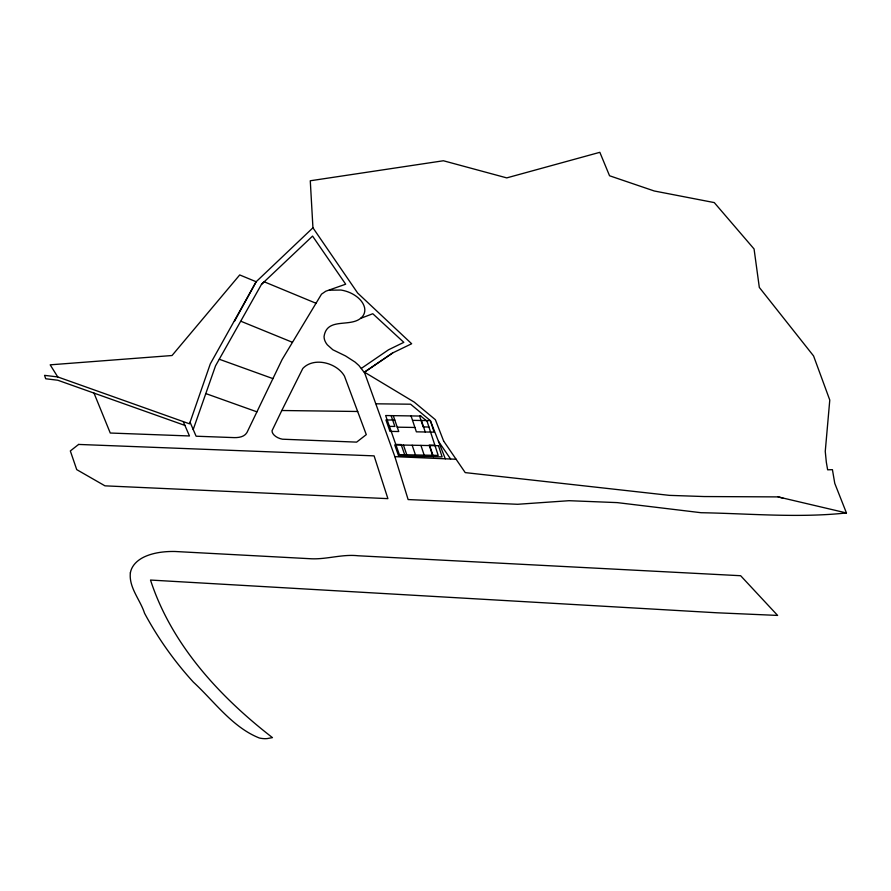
<?xml version="1.0" encoding="UTF-8"?>
<svg xmlns="http://www.w3.org/2000/svg" width="891" height="891" viewBox="0 0 891 891"><rect width="100%" height="100%" fill="white"/><g stroke="black" fill="none" stroke-linecap="round" stroke-linejoin="round"><path stroke-width="1.34" d="M261.486 284.363L312.563 236.093L345.675 284.196L325.761 291.234L321.506 294.164L282.113 359.53L246.941 432.569C244.401 436.891 238.821 437.715 234.233 437.615L196.109 436.211L193.202 429.518L215.522 365.867L261.486 284.363L264.181 281.79L316.015 303.263M281.801 410.506L272.056 430.687A10.703 6.17 15.9 0 0 282.38 439.196L356.634 442.125L366.29 434.63L344.472 376.125C336.909 362.849 313.955 356.623 302.806 368.462L281.801 410.506L357.725 411.486M94.001 393.098L110.261 433.026L189.471 435.966L184.894 425.408L57.77 380.223L45.697 378.764L44.55 375.356L57.748 376.938L189.516 423.826L210.276 363.929L256.174 281.734L312.941 227.795L310.28 180.773L443.395 160.759L506.745 177.888L599.843 152.316L609.544 175.761L654.217 190.975L714.27 202.591L754.064 248.968L759.321 287.425L813.572 355.943L829.777 400.059L825.255 451.392L826.325 462.184L827.639 469.813L832.428 469.668L834.767 483.368L846.439 512.949C798.247 518.128 749.431 513.561 701.072 512.715L617.218 502.613L569.093 500.697L517.626 504.284L408.123 499.561L394.869 456.649L364.675 373.006L358.928 365.533L355.052 362.069L345.574 355.966L332.822 349.751L327.309 344.806A23.222 14.412 15.3 0 1 324.068 336.475C327.12 315.96 352.669 328.935 362.771 316.171A25.082 15.882 15.8 0 0 364.597 307.718C363.127 301.481 357.982 296.948 352.58 293.963A23.422 14.846 15.8 0 0 340.963 290.043L329.336 290.176M234.422 321.406L256.174 281.745L239.712 274.94L172.03 355.52L50.174 364.831L57.748 376.938M361.401 368.351L388.521 349.795L403.823 342.344L372.772 313.732L360.565 318.41M443.607 440.978L435.376 419.706L414.226 402.097L364.452 372.16L392.775 352.881L411.653 343.748L357.647 293.039L312.941 227.795M364.452 372.16L392.775 352.869M846.45 512.96L778.133 496.9L704.135 496.543L669.419 495.363L465.225 472.609L443.595 440.978M376.18 403.812L410.617 404.202L430.364 420.63L445.311 458.82M394.791 420.073L385.948 419.939L389.968 431.378L398.756 431.534L393.265 415.651M412.533 420.352L430.375 420.63L434.095 432.135L416.375 431.834L411.052 415.919M389.445 426.366L394.869 426.455L391.116 415.618M428.939 427.012L423.18 426.923L419.605 416.041M397.241 427.168L414.916 427.468M395.782 444.442L401.15 444.553L404.692 454.744M434.864 445.188L429.172 445.088L432.536 455.312M394.869 456.649L456.092 459.255M778.133 496.9L782.989 498.114M205.81 393.577L256.92 411.842M219.32 359.262L272.936 378.619M241.038 321.317L292.404 342.289M438.472 441.357L450.634 459.054M183.212 421.566L184.894 425.408M190.073 422.223L193.202 429.518M403.434 445.066L407.265 456.159M412.165 445.233L415.941 456.348M420.92 445.4L424.651 456.526M421.443 420.496L425.23 431.99M429.696 445.567L433.371 456.704M130.364 572.846C128.727 587.626 140.277 599.799 144.542 613.231C157.896 638.112 174.335 661.267 193.369 682.127C214.185 701.262 232.395 727.357 259.37 738.015A13.788 6.293 14.3 0 0 267.133 738.594L272.446 737.614C219.598 696.673 171.562 644.728 150.501 580.052L716.921 612.785L777.609 615.425L740.644 575.72L358.015 555.761C341.776 553.957 325.961 559.815 309.723 558.69L174.892 551.484A69.431 34.972 16 0 0 156.415 553.01A70.656 35.584 16 0 0 146.269 556.029C138.907 558.991 131.79 564.616 130.364 572.846M78.608 444.431L70.333 450.957L76.726 469.624L104.971 485.84L387.897 498.637L374.097 455.869L78.608 444.431M420.808 416.064L385.647 415.54L399.357 454.633L438.194 455.424L427.056 421.243L420.808 416.064M438.506 445.734L394.724 444.899L398.611 455.98L442.114 456.883L438.506 445.734"/></g></svg>
